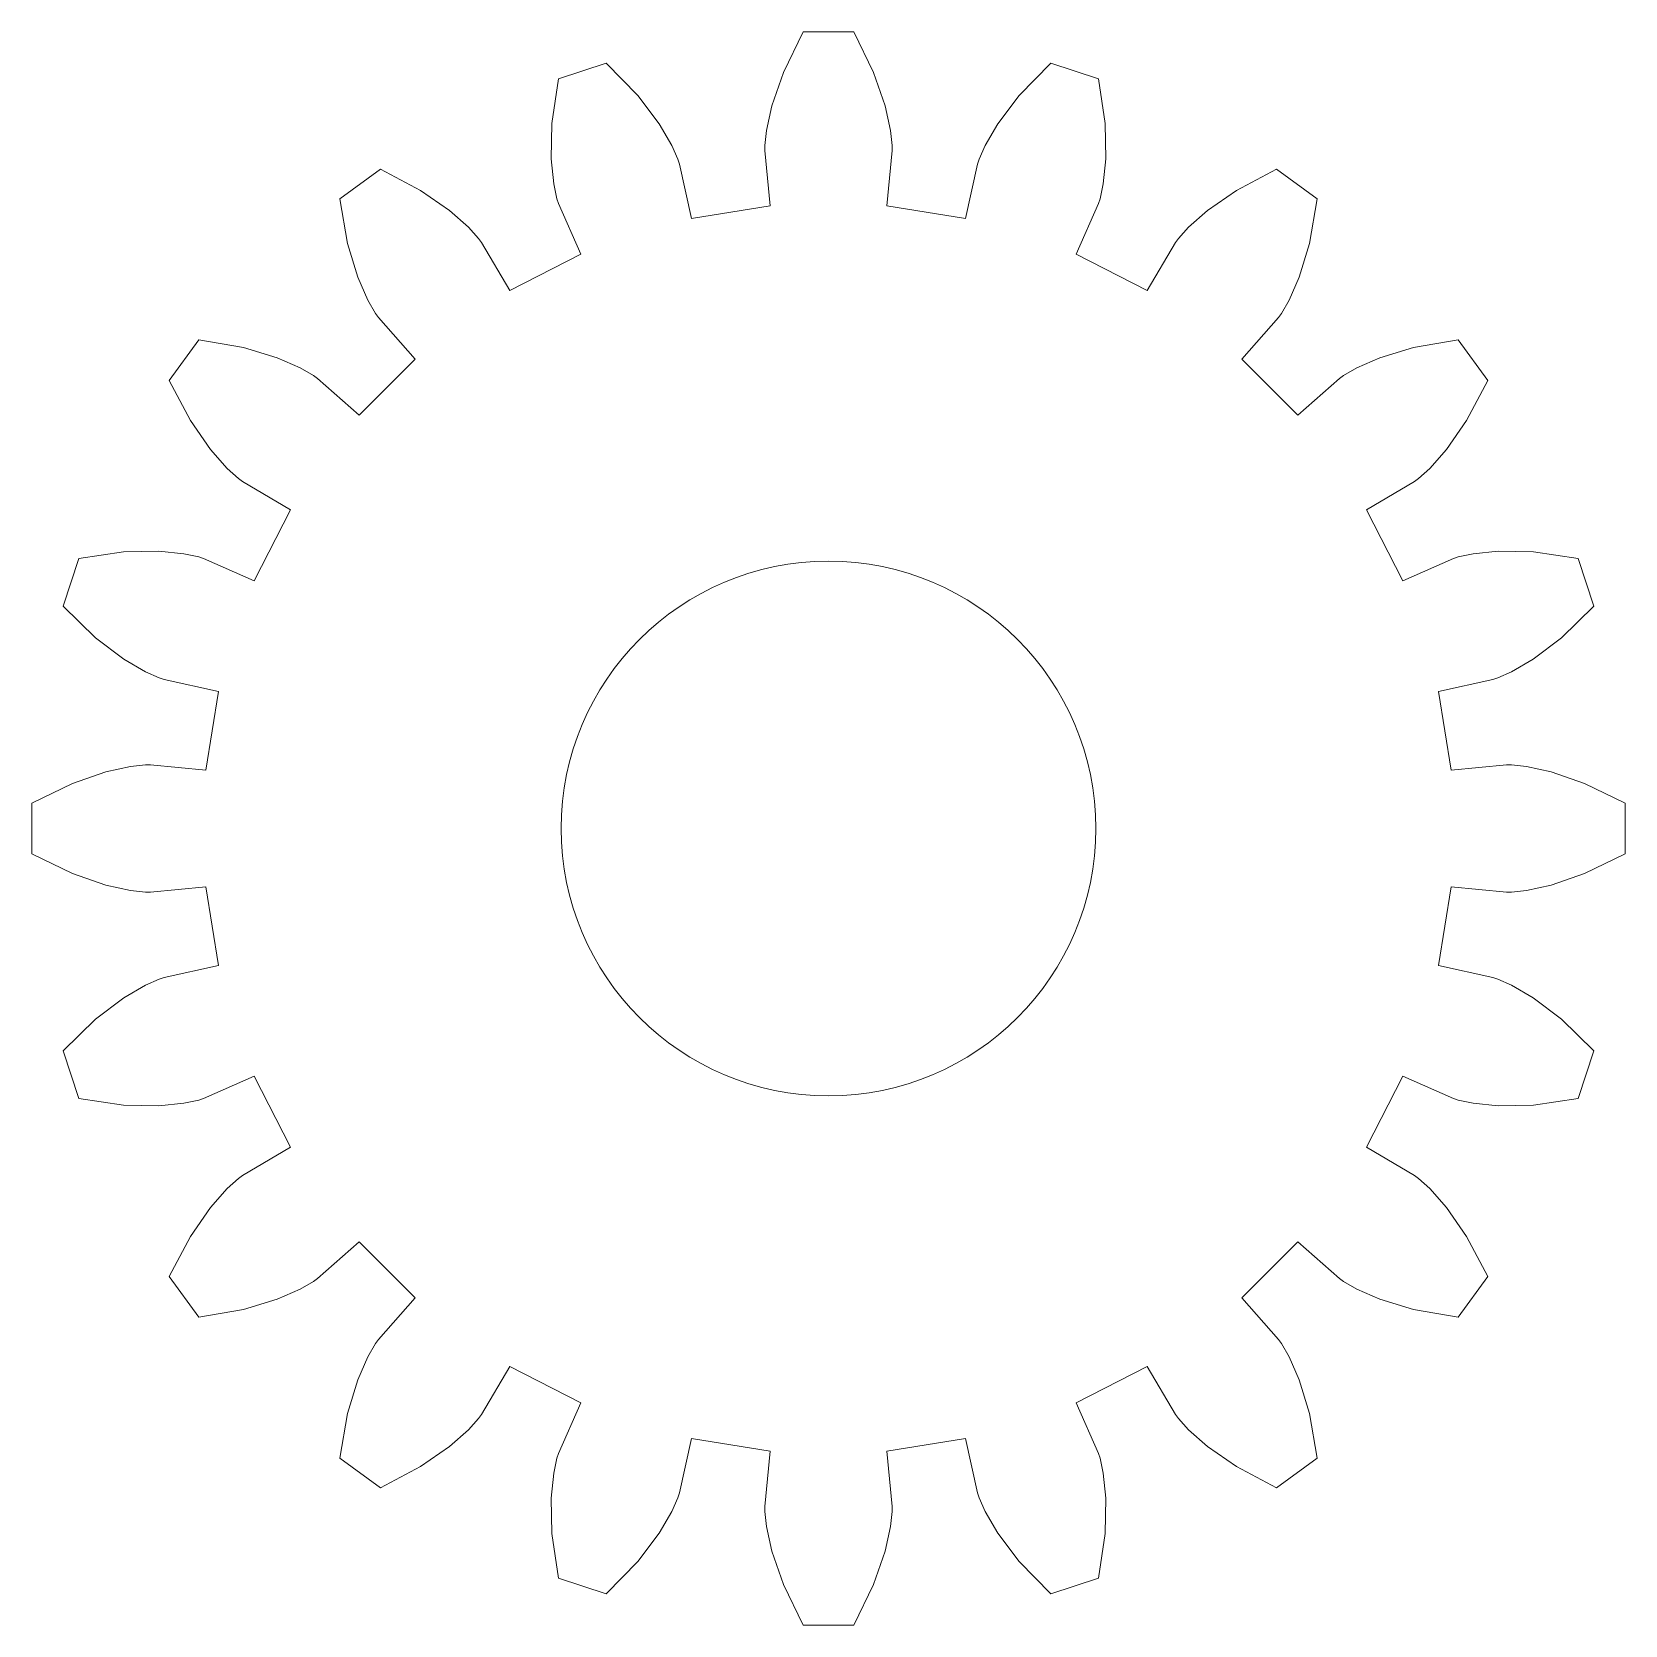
# Model space of a CAD drawing. Extents: x -6.1 to 6.1, y -6.1 to 6.1.
import ezdxf

# ---------------------------------------------------------------- set-up
doc = ezdxf.new("R2010")
doc.units = 0
doc.layers.get('0').update_dxf_attribs({"linetype": 'CONTINUOUS', "lineweight": 25, "true_color": 0xffffff})

# ---------------------------------------------------------------- blocks, each defined once
blk = doc.blocks.new('gear')
at = {"lineweight": 0}
for p, q in [((-0.346, 5.796), (-0.193, 6.108)), ((-0.193, 6.108), (0.193, 6.108)), ((0.193, 6.108), (0.346, 5.796)), ((-2.071, 5.749), (-1.704, 5.869)), ((-1.704, 5.869), (-1.462, 5.619)), ((1.462, 5.619), (1.704, 5.869)), ((1.704, 5.869), (2.071, 5.749)), ((-2.12, 5.405), (-2.071, 5.749)), ((-0.435, 5.541), (-0.346, 5.796)), ((0.346, 5.796), (0.435, 5.541)), ((2.071, 5.749), (2.12, 5.405)), ((-1.462, 5.619), (-1.299, 5.404)), ((-0.476, 5.352), (-0.435, 5.541)), ((0.435, 5.541), (0.476, 5.352)), ((1.299, 5.404), (1.462, 5.619)), ((-2.126, 5.135), (-2.12, 5.405)), ((-1.299, 5.404), (-1.201, 5.237)), ((1.201, 5.237), (1.299, 5.404)), ((2.12, 5.405), (2.126, 5.135)), ((-0.488, 5.236), (-0.476, 5.352)), ((0.476, 5.352), (0.488, 5.236)), ((-2.107, 4.943), (-2.126, 5.135)), ((-1.201, 5.237), (-1.154, 5.131)), ((-1.154, 5.131), (-1.143, 5.094)), ((-0.487, 5.198), (-0.488, 5.236)), ((-0.447, 4.774), (-0.487, 5.198)), ((0.487, 5.198), (0.447, 4.774)), ((0.488, 5.236), (0.487, 5.198)), ((1.143, 5.094), (1.154, 5.131)), ((1.154, 5.131), (1.201, 5.237)), ((2.126, 5.135), (2.107, 4.943)), ((-3.746, 4.828), (-3.434, 5.055)), ((-3.434, 5.055), (-3.127, 4.892)), ((-1.143, 5.094), (-1.05, 4.678)), ((1.05, 4.678), (1.143, 5.094)), ((3.127, 4.892), (3.434, 5.055)), ((3.434, 5.055), (3.746, 4.828)), ((-3.127, 4.892), (-2.905, 4.738)), ((-2.082, 4.829), (-2.107, 4.943)), ((2.107, 4.943), (2.082, 4.829)), ((2.905, 4.738), (3.127, 4.892)), ((-3.687, 4.486), (-3.746, 4.828)), ((-2.069, 4.793), (-2.082, 4.829)), ((-1.9, 4.403), (-2.069, 4.793)), ((-1.05, 4.678), (-0.447, 4.774)), ((0.447, 4.774), (1.05, 4.678)), ((2.069, 4.793), (1.9, 4.403)), ((2.082, 4.829), (2.069, 4.793)), ((3.746, 4.828), (3.687, 4.486)), ((-2.905, 4.738), (-2.761, 4.61)), ((2.761, 4.61), (2.905, 4.738)), ((-2.761, 4.61), (-2.683, 4.523)), ((-2.683, 4.523), (-2.661, 4.492)), ((2.661, 4.492), (2.683, 4.523)), ((2.683, 4.523), (2.761, 4.61)), ((-3.609, 4.227), (-3.687, 4.486)), ((-2.661, 4.492), (-2.444, 4.126)), ((-2.444, 4.126), (-1.9, 4.403)), ((1.9, 4.403), (2.444, 4.125)), ((2.444, 4.125), (2.661, 4.492)), ((3.687, 4.486), (3.609, 4.227)), ((-3.531, 4.05), (-3.609, 4.227)), ((3.609, 4.227), (3.531, 4.05)), ((-3.472, 3.949), (-3.531, 4.05)), ((3.531, 4.05), (3.472, 3.949)), ((-3.449, 3.919), (-3.472, 3.949)), ((-3.168, 3.599), (-3.449, 3.919)), ((3.449, 3.919), (3.168, 3.599)), ((3.472, 3.949), (3.449, 3.919)), ((-5.055, 3.434), (-4.828, 3.746)), ((-4.828, 3.746), (-4.486, 3.687)), ((-4.486, 3.687), (-4.227, 3.609)), ((4.227, 3.609), (4.486, 3.687)), ((4.486, 3.687), (4.828, 3.746)), ((4.828, 3.746), (5.055, 3.434)), ((-4.227, 3.609), (-4.05, 3.531)), ((-3.599, 3.168), (-3.168, 3.599)), ((3.168, 3.599), (3.599, 3.168)), ((4.05, 3.531), (4.227, 3.609)), ((-4.892, 3.127), (-5.055, 3.434)), ((-4.05, 3.531), (-3.949, 3.472)), ((-3.949, 3.472), (-3.919, 3.449)), ((-3.919, 3.449), (-3.599, 3.168)), ((3.599, 3.168), (3.919, 3.449)), ((3.919, 3.449), (3.949, 3.472)), ((3.949, 3.472), (4.05, 3.531)), ((5.055, 3.434), (4.892, 3.127)), ((-4.738, 2.905), (-4.892, 3.127)), ((4.892, 3.127), (4.738, 2.905)), ((-4.61, 2.761), (-4.738, 2.905)), ((4.738, 2.905), (4.61, 2.761)), ((-4.523, 2.683), (-4.61, 2.761)), ((4.61, 2.761), (4.523, 2.683)), ((-4.492, 2.661), (-4.523, 2.683)), ((-4.125, 2.444), (-4.492, 2.661)), ((4.492, 2.661), (4.126, 2.444)), ((4.523, 2.683), (4.492, 2.661)), ((-4.403, 1.9), (-4.125, 2.444)), ((4.126, 2.444), (4.403, 1.9)), ((-5.749, 2.071), (-5.405, 2.12)), ((-5.405, 2.12), (-5.135, 2.126)), ((-5.135, 2.126), (-4.943, 2.107)), ((-4.943, 2.107), (-4.829, 2.082)), ((-4.829, 2.082), (-4.793, 2.069)), ((4.793, 2.069), (4.829, 2.082)), ((4.829, 2.082), (4.943, 2.107)), ((4.943, 2.107), (5.135, 2.126)), ((5.135, 2.126), (5.405, 2.12)), ((5.405, 2.12), (5.749, 2.071)), ((-5.869, 1.704), (-5.749, 2.071)), ((-4.793, 2.069), (-4.403, 1.9)), ((4.403, 1.9), (4.793, 2.069)), ((5.749, 2.071), (5.869, 1.704)), ((-5.619, 1.462), (-5.869, 1.704)), ((5.869, 1.704), (5.619, 1.462)), ((-5.404, 1.299), (-5.619, 1.462)), ((5.619, 1.462), (5.404, 1.299)), ((-5.237, 1.201), (-5.404, 1.299)), ((5.404, 1.299), (5.237, 1.201)), ((-5.131, 1.154), (-5.237, 1.201)), ((-5.094, 1.143), (-5.131, 1.154)), ((-4.678, 1.05), (-5.094, 1.143)), ((5.094, 1.143), (4.678, 1.05)), ((5.131, 1.154), (5.094, 1.143)), ((5.237, 1.201), (5.131, 1.154)), ((-4.774, 0.447), (-4.678, 1.05)), ((4.678, 1.05), (4.774, 0.447)), ((-5.796, 0.346), (-5.541, 0.435)), ((-5.541, 0.435), (-5.352, 0.476)), ((-5.352, 0.476), (-5.236, 0.488)), ((-5.236, 0.488), (-5.198, 0.487)), ((-5.198, 0.487), (-4.774, 0.447)), ((4.774, 0.447), (5.198, 0.487)), ((5.198, 0.487), (5.236, 0.488)), ((5.236, 0.488), (5.352, 0.476)), ((5.352, 0.476), (5.541, 0.435)), ((5.541, 0.435), (5.796, 0.346)), ((-6.108, 0.193), (-5.796, 0.346)), ((5.796, 0.346), (6.108, 0.193)), ((-6.108, -0.193), (-6.108, 0.193)), ((6.108, 0.193), (6.108, -0.193)), ((-5.796, -0.346), (-6.108, -0.193)), ((6.108, -0.193), (5.796, -0.346)), ((-5.541, -0.435), (-5.796, -0.346)), ((5.796, -0.346), (5.541, -0.435)), ((-5.352, -0.476), (-5.541, -0.435)), ((-5.236, -0.488), (-5.352, -0.476)), ((-5.198, -0.487), (-5.236, -0.488)), ((-4.774, -0.447), (-5.198, -0.487)), ((-4.678, -1.05), (-4.774, -0.447)), ((4.774, -0.447), (4.678, -1.05)), ((5.198, -0.487), (4.774, -0.447)), ((5.236, -0.488), (5.198, -0.487)), ((5.352, -0.476), (5.236, -0.488)), ((5.541, -0.435), (5.352, -0.476)), ((-5.094, -1.143), (-4.678, -1.05)), ((4.678, -1.05), (5.094, -1.143)), ((-5.404, -1.299), (-5.237, -1.201)), ((-5.237, -1.201), (-5.131, -1.154)), ((-5.131, -1.154), (-5.094, -1.143)), ((5.094, -1.143), (5.131, -1.154)), ((5.131, -1.154), (5.237, -1.201)), ((5.237, -1.201), (5.404, -1.299)), ((-5.619, -1.462), (-5.404, -1.299)), ((5.404, -1.299), (5.619, -1.462)), ((-5.869, -1.704), (-5.619, -1.462)), ((5.619, -1.462), (5.869, -1.704)), ((-5.749, -2.071), (-5.869, -1.704)), ((5.869, -1.704), (5.749, -2.071)), ((-4.403, -1.9), (-4.793, -2.069)), ((-4.126, -2.444), (-4.403, -1.9)), ((4.403, -1.9), (4.125, -2.444)), ((4.793, -2.069), (4.403, -1.9)), ((-5.405, -2.12), (-5.749, -2.071)), ((-4.793, -2.069), (-4.829, -2.082)), ((4.829, -2.082), (4.793, -2.069)), ((5.749, -2.071), (5.405, -2.12)), ((-5.135, -2.126), (-5.405, -2.12)), ((-4.943, -2.107), (-5.135, -2.126)), ((-4.829, -2.082), (-4.943, -2.107)), ((4.943, -2.107), (4.829, -2.082)), ((5.135, -2.126), (4.943, -2.107)), ((5.405, -2.12), (5.135, -2.126)), ((-4.492, -2.661), (-4.126, -2.444)), ((4.125, -2.444), (4.492, -2.661)), ((-4.61, -2.761), (-4.523, -2.683)), ((-4.523, -2.683), (-4.492, -2.661)), ((4.492, -2.661), (4.523, -2.683)), ((4.523, -2.683), (4.61, -2.761)), ((-4.738, -2.905), (-4.61, -2.761)), ((4.61, -2.761), (4.738, -2.905)), ((-4.892, -3.127), (-4.738, -2.905)), ((4.738, -2.905), (4.892, -3.127)), ((-5.055, -3.434), (-4.892, -3.127)), ((-3.599, -3.168), (-3.919, -3.449)), ((-3.168, -3.599), (-3.599, -3.168)), ((3.599, -3.168), (3.168, -3.599)), ((3.919, -3.449), (3.599, -3.168)), ((4.892, -3.127), (5.055, -3.434)), ((-4.828, -3.746), (-5.055, -3.434)), ((-4.05, -3.531), (-4.227, -3.609)), ((-3.949, -3.472), (-4.05, -3.531)), ((-3.919, -3.449), (-3.949, -3.472)), ((3.949, -3.472), (3.919, -3.449)), ((4.05, -3.531), (3.949, -3.472)), ((4.227, -3.609), (4.05, -3.531)), ((5.055, -3.434), (4.828, -3.746)), ((-4.227, -3.609), (-4.486, -3.687)), ((-3.449, -3.919), (-3.168, -3.599)), ((3.168, -3.599), (3.449, -3.919)), ((4.486, -3.687), (4.227, -3.609)), ((-4.486, -3.687), (-4.828, -3.746)), ((4.828, -3.746), (4.486, -3.687)), ((-3.531, -4.05), (-3.472, -3.949)), ((-3.472, -3.949), (-3.449, -3.919)), ((3.449, -3.919), (3.472, -3.949)), ((3.472, -3.949), (3.531, -4.05)), ((-3.609, -4.227), (-3.531, -4.05)), ((-2.444, -4.125), (-2.661, -4.492)), ((-1.9, -4.403), (-2.444, -4.125)), ((2.444, -4.126), (1.9, -4.403)), ((2.661, -4.492), (2.444, -4.126)), ((3.531, -4.05), (3.609, -4.227)), ((-3.687, -4.486), (-3.609, -4.227)), ((3.609, -4.227), (3.687, -4.486)), ((-3.746, -4.828), (-3.687, -4.486)), ((-2.661, -4.492), (-2.683, -4.523)), ((-2.069, -4.793), (-1.9, -4.403)), ((1.9, -4.403), (2.069, -4.793)), ((2.683, -4.523), (2.661, -4.492)), ((3.687, -4.486), (3.746, -4.828)), ((-2.761, -4.61), (-2.905, -4.738)), ((-2.683, -4.523), (-2.761, -4.61)), ((2.761, -4.61), (2.683, -4.523)), ((2.905, -4.738), (2.761, -4.61)), ((-2.905, -4.738), (-3.127, -4.892)), ((-1.05, -4.678), (-1.143, -5.094)), ((-0.447, -4.774), (-1.05, -4.678)), ((1.05, -4.678), (0.447, -4.774)), ((1.143, -5.094), (1.05, -4.678)), ((3.127, -4.892), (2.905, -4.738)), ((-3.434, -5.055), (-3.746, -4.828)), ((-2.107, -4.943), (-2.082, -4.829)), ((-2.082, -4.829), (-2.069, -4.793)), ((-0.487, -5.198), (-0.447, -4.774)), ((0.447, -4.774), (0.487, -5.198)), ((2.069, -4.793), (2.082, -4.829)), ((2.082, -4.829), (2.107, -4.943)), ((3.746, -4.828), (3.434, -5.055)), ((-3.127, -4.892), (-3.434, -5.055)), ((-2.126, -5.135), (-2.107, -4.943)), ((2.107, -4.943), (2.126, -5.135)), ((3.434, -5.055), (3.127, -4.892)), ((-1.143, -5.094), (-1.154, -5.131)), ((1.154, -5.131), (1.143, -5.094)), ((-2.12, -5.405), (-2.126, -5.135)), ((-1.201, -5.237), (-1.299, -5.404)), ((-1.154, -5.131), (-1.201, -5.237)), ((-0.488, -5.236), (-0.487, -5.198)), ((-0.476, -5.352), (-0.488, -5.236)), ((0.488, -5.236), (0.476, -5.352)), ((0.487, -5.198), (0.488, -5.236)), ((1.201, -5.237), (1.154, -5.131)), ((1.299, -5.404), (1.201, -5.237)), ((2.126, -5.135), (2.12, -5.405)), ((-0.435, -5.541), (-0.476, -5.352)), ((0.476, -5.352), (0.435, -5.541)), ((-2.071, -5.749), (-2.12, -5.405)), ((-1.299, -5.404), (-1.462, -5.619)), ((1.462, -5.619), (1.299, -5.404)), ((2.12, -5.405), (2.071, -5.749)), ((-1.462, -5.619), (-1.704, -5.869)), ((-0.346, -5.796), (-0.435, -5.541)), ((0.435, -5.541), (0.346, -5.796)), ((1.704, -5.869), (1.462, -5.619)), ((-1.704, -5.869), (-2.071, -5.749)), ((-0.193, -6.108), (-0.346, -5.796)), ((0.346, -5.796), (0.193, -6.108)), ((2.071, -5.749), (1.704, -5.869)), ((0.193, -6.108), (-0.193, -6.108))]:
    blk.add_line(p, q, dxfattribs=at)
blk.add_circle((0, 0), 2.05, dxfattribs=at)

msp = doc.modelspace()

# ---------------------------------------------------------------- block references
msp.add_blockref('gear', (0, 0))

doc.saveas('drawing.dxf')
